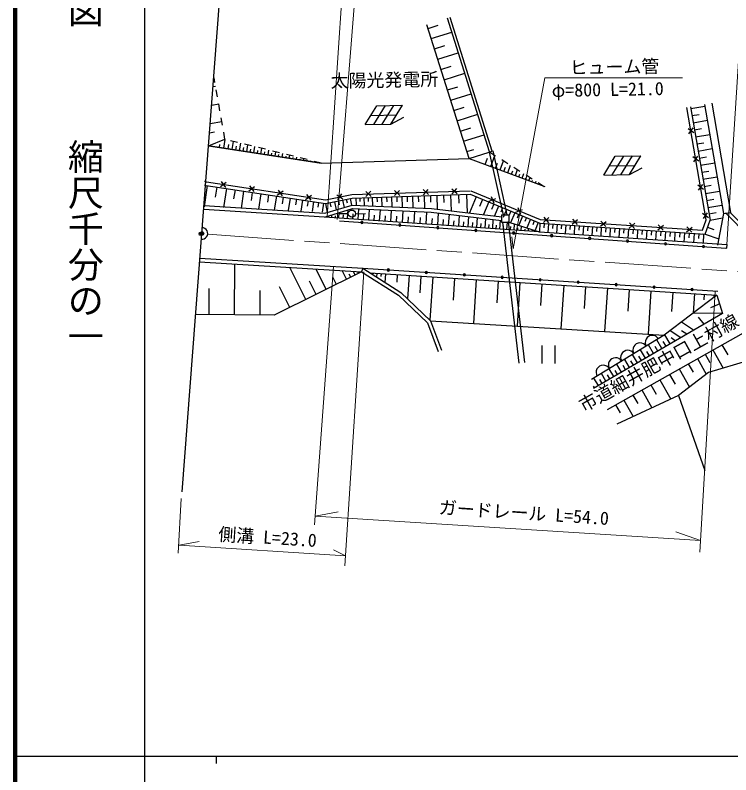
# Model space of a CAD drawing. Units: millimetres, scale not verified. Extents: x 40000 to 680000, y 20000 to 380000.
# Drawn here: x 40000 to 139700, y 202409 to 308219 of the extents above; entities that cross this region are included whole.
import ezdxf
from ezdxf.enums import TextEntityAlignment as Align

# ---------------------------------------------------------------- set-up
doc = ezdxf.new("R2010")
doc.units = ezdxf.units.MM
doc.header["$LTSCALE"] = 1000
doc.header["$PDMODE"] = 32
doc.header["$PDSIZE"] = 500
doc.linetypes.add('CHAIN', pattern=[18.5, 12, -1.5, 3.5, -1.5])
for name, color, linetype, lineweight in [('M-BGD', 7, 'Continuous', 25), ('M-BMK', 2, 'CHAIN', 13), ('M-BMK-SRVR', 3, 'Continuous', 25), ('M-STR-HTXT', 7, 'Continuous', 13), ('M-TTL', 2, 'Continuous', 140), ('M-TTL-BAND', 7, 'Continuous', 25)]:
    doc.layers.add(name, color=color, linetype=linetype, lineweight=lineweight)
doc.layers.add('M-OTRS', color=6, linetype='Continuous')
doc.styles.add('@ＭＳ ゴシック', font='')
doc.styles.add('ＭＳ ゴシック', font='')
doc.styles.get('@ＭＳ ゴシック').set_extended_font_data('@MS Gothic')
doc.styles.get('ＭＳ ゴシック').set_extended_font_data('MS Gothic')

msp = doc.modelspace()

# ---------------------------------------------------------------- linework, layer by layer
at = {"layer": 'M-BGD'}
for p, q in [((69263, 320898), (63196, 241828)), ((106475, 289291), (100602, 307913)), ((103232, 288268), (97359, 306890)), ((106093, 289170), (100220, 307793)), ((97517, 306388), (98948, 306839)), ((97969, 304958), (100830, 305860)), ((98420, 303527), (99850, 303978)), ((98871, 302096), (101732, 302999)), ((99322, 300666), (100753, 301117)), ((67829, 298823), (67708, 299506)), ((99773, 299235), (102634, 300138)), ((67607, 298276), (67917, 298331)), ((68179, 296854), (68004, 297838)), ((100224, 297805), (101655, 298256)), ((100676, 296374), (103537, 297277)), ((67397, 295699), (68354, 295869)), ((68529, 294885), (68354, 295869)), ((88771, 292985), (90384, 295607)), ((89960, 293010), (91573, 295631)), ((90384, 295607), (93951, 295680)), ((91149, 293034), (92762, 295656)), ((92338, 293059), (93951, 295680)), ((101127, 294944), (102557, 295395)), ((136289, 279711), (133589, 295361)), ((134081, 295446), (136804, 279668)), ((134122, 295213), (136092, 295553)), ((136052, 295786), (138671, 280610)), ((137038, 295956), (139662, 280744)), ((89550, 294251), (93118, 294325)), ((101578, 293513), (104439, 294416)), ((134292, 294228), (135277, 294398)), ((67186, 293122), (68792, 293408)), ((68879, 292915), (68704, 293900)), ((92338, 293059), (94143, 294002)), ((134462, 293243), (136432, 293583)), ((88771, 292985), (92338, 293059)), ((102029, 292083), (103460, 292534)), ((134556, 291833), (133739, 292409)), ((133859, 291712), (134436, 292530)), ((134632, 292257), (135617, 292427)), ((67081, 291834), (67780, 291958)), ((69229, 290946), (69054, 291931)), ((102480, 290652), (105341, 291554)), ((134802, 291272), (136772, 291612)), ((66932, 290005), (69229, 290946)), ((82639, 287620), (66932, 290005)), ((66932, 290005), (82639, 287620)), ((68460, 289773), (68529, 290230)), ((69083, 289678), (69272, 290924)), ((69653, 289592), (69744, 290189)), ((70989, 290500), (70019, 290740)), ((70224, 289505), (70397, 290646)), ((70746, 289426), (70829, 289972)), ((71269, 289346), (71428, 290391)), ((72931, 290020), (71960, 290260)), ((72258, 289196), (72403, 290150)), ((134972, 290286), (135957, 290456)), ((71763, 289271), (71839, 289771)), ((72752, 289121), (72821, 289576)), ((73246, 289046), (73377, 289909)), ((73741, 288971), (73803, 289380)), ((74872, 289540), (73902, 289780)), ((74235, 288896), (74352, 289669)), ((74729, 288821), (74785, 289185)), ((75224, 288746), (75327, 289428)), ((75718, 288671), (75766, 288989)), ((76814, 289060), (75843, 289300)), ((76212, 288596), (76302, 289187)), ((77201, 288446), (77277, 288946)), ((102931, 289222), (103907, 289529)), ((103232, 288268), (106044, 289132)), ((106033, 289151), (106535, 289309)), ((106033, 289151), (108002, 280392)), ((106093, 289170), (106940, 288637)), ((106535, 289309), (108514, 280392)), ((135142, 289301), (137113, 289641)), ((76707, 288521), (76748, 288793)), ((77695, 288371), (77730, 288598)), ((78756, 288580), (77785, 288820)), ((78190, 288296), (78252, 288705)), ((78684, 288221), (78712, 288402)), ((79178, 288145), (79227, 288464)), ((79673, 288070), (79693, 288207)), ((80697, 288100), (79726, 288340)), ((80167, 287995), (80201, 288223)), ((80661, 287920), (80675, 288011)), ((81156, 287845), (81176, 287982)), ((81650, 287770), (81657, 287816)), ((82639, 287620), (81668, 287860)), ((82639, 287620), (103232, 288268)), ((103232, 288268), (113776, 284349)), ((105490, 287429), (105810, 288288)), ((106268, 287139), (106847, 288696)), ((107556, 286661), (108034, 287948)), ((107786, 288105), (108632, 287572)), ((121996, 285949), (123609, 288571)), ((123185, 285974), (124798, 288595)), ((123609, 288571), (127176, 288644)), ((124374, 285998), (125987, 288620)), ((125564, 286023), (127176, 288644)), ((135236, 287891), (134419, 288468)), ((134539, 287771), (135116, 288588)), ((135312, 288315), (136297, 288485)), ((82144, 287695), (82151, 287741)), ((106912, 286900), (107176, 287611)), ((108088, 286463), (108307, 287051)), ((108621, 286265), (109016, 287330)), ((109478, 287039), (110325, 286507)), ((122775, 287216), (126343, 287289)), ((125564, 286023), (127368, 286966)), ((135482, 287330), (137453, 287670)), ((109153, 286067), (109330, 286544)), ((109685, 285870), (109999, 286712)), ((110154, 285695), (110292, 286068)), ((110623, 285521), (110863, 286168)), ((111171, 285974), (112017, 285441)), ((121996, 285949), (125564, 286023)), ((135652, 286344), (136637, 286514)), ((135822, 285359), (137793, 285699)), ((66476, 285031), (66394, 285037)), ((66414, 285034), (66665, 284996)), ((66665, 284996), (83212, 282487)), ((68603, 284345), (69409, 284938)), ((68709, 285044), (69303, 284238)), ((111092, 285347), (111193, 285621)), ((111560, 285173), (111728, 285623)), ((112029, 284999), (112094, 285175)), ((112498, 284825), (112592, 285079)), ((112864, 284908), (113710, 284376)), ((112966, 284650), (112995, 284729)), ((135220, 283829), (135796, 284646)), ((66755, 284480), (66308, 281530)), ((66392, 284535), (66627, 284499)), ((66627, 284499), (83225, 281979)), ((68088, 284277), (67875, 282873)), ((69421, 284075), (69016, 281409)), ((70625, 283892), (70433, 282623)), ((71830, 283709), (71464, 281300)), ((72558, 283745), (73363, 284338)), ((72664, 284444), (73257, 283639)), ((76513, 283145), (77318, 283738)), ((76619, 283844), (77212, 283039)), ((88847, 283667), (89576, 282982)), ((88869, 282960), (89554, 283689)), ((92845, 283793), (93574, 283108)), ((92867, 283086), (93552, 283815)), ((96843, 283918), (97572, 283234)), ((96865, 283212), (97550, 283941)), ((100841, 284044), (101570, 283360)), ((100863, 283337), (101548, 284066)), ((103481, 283773), (113136, 279747)), ((113435, 284476), (113457, 284535)), ((135916, 283949), (135099, 284526)), ((135992, 284374), (136977, 284544)), ((136162, 283388), (138133, 283728)), ((73034, 283526), (72861, 282386)), ((74238, 283343), (73912, 281192)), ((75314, 283180), (75159, 282161)), ((76390, 283017), (76098, 281094)), ((77351, 282871), (77213, 281961)), ((78312, 282725), (78051, 281008)), ((79171, 282594), (79047, 281782)), ((80468, 282545), (81273, 283138)), ((80574, 283244), (81167, 282439)), ((84829, 283184), (85666, 282636)), ((84973, 282492), (85522, 283328)), ((86127, 282582), (86231, 282085)), ((86647, 282690), (86844, 281741)), ((87459, 282769), (87491, 281750)), ((88011, 282787), (88028, 282256)), ((88562, 282804), (88597, 281701)), ((89160, 282823), (89178, 282248)), ((89757, 282842), (89794, 281647)), ((90403, 282862), (90423, 282240)), ((91049, 282882), (91090, 281589)), ((91749, 282904), (91770, 282231)), ((92449, 282926), (92493, 281527)), ((93149, 282948), (93172, 282222)), ((93849, 282970), (93896, 281464)), ((94602, 282994), (94627, 282212)), ((95355, 283018), (95406, 281396)), ((96166, 283043), (96192, 282201)), ((96977, 283069), (97032, 281323)), ((97849, 283096), (97878, 282190)), ((98722, 283124), (98783, 281190)), ((99689, 283154), (99721, 282115)), ((100655, 283184), (100725, 280964)), ((101766, 283219), (101803, 282026)), ((102876, 283254), (102956, 280703)), ((104215, 282929), (103278, 280666)), ((103389, 283270), (113103, 279248)), ((105096, 282564), (104679, 281557)), ((106053, 282318), (106978, 282698)), ((106325, 282971), (106706, 282046)), ((136332, 282403), (137317, 282573)), ((83140, 280598), (66314, 281668)), ((80029, 282464), (79796, 280930)), ((80796, 282348), (80686, 281621)), ((81563, 282231), (81355, 280861)), ((82249, 282127), (82150, 281478)), ((82934, 282023), (82748, 280799)), ((83119, 280624), (86954, 281774)), ((83225, 281979), (83484, 280733)), ((83848, 282108), (83972, 281512)), ((84471, 282238), (84707, 281100)), ((85039, 282356), (85152, 281812)), ((85608, 282474), (85824, 281435)), ((86954, 281774), (97984, 281282)), ((105977, 282199), (105248, 280436)), ((106664, 281914), (106339, 281130)), ((107351, 281630), (106782, 280257)), ((136502, 281417), (138473, 281757)), ((83108, 280099), (66282, 281169)), ((83108, 280099), (87017, 281271)), ((84107, 280030), (84133, 280406)), ((86410, 280565), (85091, 280565)), ((85105, 279962), (85156, 280713)), ((85707, 279921), (85740, 280409)), ((86309, 279879), (86391, 281084)), ((87017, 281271), (97962, 280783)), ((87036, 279830), (87085, 280548)), ((87420, 280565), (88796, 280589)), ((87763, 279780), (87862, 281233)), ((88507, 279729), (88557, 280465)), ((89251, 279678), (89353, 281167)), ((90777, 279574), (90881, 281099)), ((92339, 279467), (92446, 281029)), ((93939, 279357), (94048, 280957)), ((95578, 279245), (95690, 280884)), ((97257, 279130), (97372, 280809)), ((97962, 280783), (107734, 279642)), ((98020, 281279), (107792, 280139)), ((98875, 279019), (98988, 280663)), ((100384, 278916), (100491, 280487)), ((107911, 281398), (107659, 280791)), ((108471, 281166), (108007, 280046)), ((109031, 280934), (108801, 280378)), ((109591, 280702), (109016, 279313)), ((109745, 280778), (110670, 281159)), ((110144, 280474), (109917, 279924)), ((110017, 281431), (110398, 280506)), ((136596, 280007), (135779, 280584)), ((135900, 279887), (136476, 280704)), ((136653, 280543), (137638, 280713)), ((138671, 280610), (137868, 276184)), ((138671, 280610), (139660, 280744)), ((144043, 275512), (138943, 280679)), ((144030, 276237), (139591, 280735)), ((113009, 278052), (83108, 280099)), ((83110, 280098), (83110, 280099)), ((83608, 280064), (83615, 280158)), ((84606, 279996), (84625, 280278)), ((85172, 279595), (139024, 275784)), ((90014, 279626), (90066, 280379)), ((91558, 279520), (91610, 280292)), ((93139, 279412), (93193, 280202)), ((94758, 279301), (94814, 280111)), ((96417, 279187), (96474, 280017)), ((98066, 279075), (98123, 279913)), ((99629, 278968), (99683, 279749)), ((101087, 278868), (101137, 279596)), ((101790, 278820), (101893, 280324)), ((102445, 278775), (102492, 279454)), ((103101, 278730), (103199, 280172)), ((104323, 278646), (104417, 280029)), ((105462, 278568), (105553, 279897)), ((106524, 278496), (106612, 279773)), ((107522, 278427), (107606, 279657)), ((107766, 280392), (108766, 280392)), ((107766, 280392), (107766, 279392)), ((107766, 279392), (108766, 279392)), ((107888, 279411), (110166, 259734)), ((108519, 278359), (108590, 279392)), ((108683, 279503), (110961, 259826)), ((108766, 280392), (108766, 279392)), ((108766, 279392), (113009, 278052)), ((110697, 280245), (110161, 278951)), ((111242, 280019), (111018, 279477)), ((111788, 279793), (111291, 278594)), ((112326, 279570), (112105, 279035)), ((112864, 279347), (112425, 278285)), ((113136, 279747), (135777, 278255)), ((113585, 279363), (114337, 280022)), ((113632, 280069), (114291, 279317)), ((117576, 279100), (118328, 279759)), ((117623, 279806), (118282, 279054)), ((121568, 278837), (122320, 279496)), ((121614, 279543), (122273, 278791)), ((135777, 278255), (136289, 279711)), ((136123, 277731), (136804, 279668)), ((136804, 279668), (138553, 279970)), ((103712, 278688), (103755, 279321)), ((104892, 278607), (104933, 279198)), ((105993, 278532), (106031, 279082)), ((107023, 278461), (107058, 278974)), ((108021, 278393), (108054, 278882)), ((109018, 278325), (109051, 278808)), ((109517, 278291), (109575, 279136)), ((110016, 278257), (110041, 278619)), ((110515, 278222), (110556, 278826)), ((111014, 278188), (111030, 278430)), ((111512, 278154), (111537, 278516)), ((113103, 279248), (113024, 278051)), ((113103, 279248), (136123, 277731)), ((113702, 279209), (113663, 278608)), ((114301, 279169), (114222, 277964)), ((114904, 279130), (114864, 278525)), ((115507, 279090), (115427, 277876)), ((116114, 279050), (116073, 278441)), ((116720, 279010), (116640, 277788)), ((117331, 278970), (117291, 278357)), ((117942, 278929), (117861, 277700)), ((118557, 278889), (118516, 278272)), ((119172, 278848), (119090, 277611)), ((119791, 278808), (119750, 278187)), ((120409, 278767), (120327, 277521)), ((121032, 278726), (120991, 278101)), ((121655, 278685), (121573, 277431)), ((122282, 278643), (122241, 278014)), ((122910, 278602), (122826, 277340)), ((123541, 278560), (123499, 277927)), ((124172, 278519), (124088, 277248)), ((124807, 278477), (124765, 277840)), ((125443, 278435), (125358, 277156)), ((125559, 278574), (126311, 279233)), ((125606, 279280), (126265, 278528)), ((126082, 278393), (126040, 277751)), ((126722, 278351), (126637, 277063)), ((127366, 278308), (127323, 277662)), ((129550, 278311), (130302, 278970)), ((129597, 279017), (130256, 278265)), ((133542, 278048), (134294, 278707)), ((133588, 278754), (134247, 278002)), ((136456, 278679), (137329, 278372)), ((112011, 278120), (112019, 278241)), ((112510, 278086), (112518, 278207)), ((113024, 278051), (139148, 276260)), ((128009, 278266), (127924, 276970)), ((128657, 278223), (128614, 277573)), ((129305, 278181), (129219, 276876)), ((129958, 278138), (129914, 277483)), ((130610, 278095), (130523, 276781)), ((131266, 278051), (131223, 277393)), ((131923, 278008), (131836, 276686)), ((132584, 277964), (132540, 277301)), ((133245, 277921), (133157, 276590)), ((133910, 277877), (133866, 277210)), ((134575, 277833), (134487, 276494)), ((135245, 277789), (135200, 277117)), ((135733, 277752), (136124, 277728)), ((135914, 277745), (135826, 276397)), ((136123, 277731), (138019, 277065)), ((139148, 276260), (139117, 275784)), ((139024, 275784), (139117, 275784)), ((65713, 274367), (88413, 272959)), ((65682, 273868), (88254, 272468)), ((70559, 266463), (70612, 273562)), ((80491, 268619), (78276, 273087)), ((88254, 272468), (76058, 266422)), ((83327, 270025), (81921, 272861)), ((86163, 271431), (85566, 272635)), ((86765, 271729), (86552, 272158)), ((87366, 272028), (87113, 272539)), ((87814, 272250), (87752, 272376)), ((88413, 272959), (88254, 272468)), ((88254, 272468), (93407, 269207)), ((88413, 272959), (137874, 269769)), ((88413, 272959), (93716, 269603)), ((89392, 272348), (137734, 269241)), ((89883, 272316), (89875, 272182)), ((90382, 272284), (90348, 271741)), ((90983, 272246), (90955, 271810)), ((91584, 272207), (91506, 271006)), ((93232, 272101), (93165, 271049)), ((94881, 271995), (94669, 268698)), ((81909, 269322), (81004, 271148)), ((84745, 270728), (84244, 271738)), ((96529, 271889), (96379, 269553)), ((98178, 271783), (97789, 265734)), ((101202, 271589), (101006, 268536)), ((104227, 271394), (103835, 265294)), ((107277, 271198), (107082, 268150)), ((110328, 271002), (109936, 264911)), ((67009, 266490), (67037, 270136)), ((74108, 266436), (74134, 269889)), ((78257, 267511), (76831, 270388)), ((113373, 270807), (113178, 267764)), ((116419, 270611), (116028, 264530)), ((119459, 270416), (119264, 267377)), ((122500, 270220), (122110, 264149)), ((125536, 270025), (125341, 266992)), ((128571, 269830), (128182, 263768)), ((93407, 269207), (97430, 265385)), ((93716, 269603), (97858, 265668)), ((137734, 269241), (130423, 263628)), ((131602, 269635), (131429, 266952)), ((134633, 269440), (134458, 266726)), ((135990, 269353), (135941, 268590)), ((137347, 269266), (137325, 268927)), ((137734, 269241), (138522, 266673)), ((122511, 253313), (149271, 268392)), ((138159, 267996), (136854, 267436)), ((138522, 266673), (120585, 256234)), ((138522, 266673), (134458, 266726)), ((76058, 266422), (65122, 266504)), ((97858, 265668), (99391, 261567)), ((97858, 265668), (130423, 263628)), ((136005, 265200), (135197, 266173)), ((97430, 265385), (98923, 261392)), ((134497, 264330), (132823, 265470)), ((130423, 263628), (120274, 257456)), ((131257, 262445), (130516, 263699)), ((132726, 263300), (131240, 264255)), ((133568, 263790), (132836, 264236)), ((130098, 261770), (129376, 262991)), ((130678, 262108), (130293, 262759)), ((131946, 262846), (131407, 263263)), ((113351, 262224), (113351, 259724)), ((115226, 259724), (115226, 262224)), ((127821, 260445), (127125, 261622)), ((128386, 260774), (128019, 261395)), ((128952, 261103), (128243, 262302)), ((129525, 261437), (129149, 262073)), ((147345, 261609), (136575, 258460)), ((137207, 261594), (138634, 259062)), ((138473, 262308), (139270, 260894)), ((126703, 259794), (126020, 260950)), ((127262, 260120), (126903, 260726)), ((135048, 260378), (136265, 258219)), ((136128, 260986), (136770, 259846)), ((124481, 258501), (123823, 259614)), ((125033, 258823), (124692, 259400)), ((125585, 259144), (124915, 260278)), ((126144, 259469), (125794, 260061)), ((133778, 259662), (134440, 258487)), ((122307, 257252), (121681, 258311)), ((123380, 257886), (122745, 258959)), ((123936, 258184), (123603, 258747)), ((131155, 258184), (131929, 256812)), ((136575, 258460), (132432, 255229)), ((132507, 258946), (133939, 256405)), ((121248, 256626), (120630, 257672)), ((121778, 256939), (121467, 257465)), ((122843, 257569), (122528, 258102)), ((129804, 257423), (131327, 254719)), ((120725, 256317), (120583, 256557)), ((128553, 256718), (129286, 255417)), ((132432, 255229), (123816, 251252)), ((126052, 255309), (126728, 254109)), ((127303, 256013), (128712, 253512)), ((132432, 255229), (136078, 244790)), ((123652, 253956), (124274, 252853)), ((124802, 254604), (126097, 252305))]:
    msp.add_line(p, q, dxfattribs=at)
for points in [[(83212, 282487), (86893, 283252), (103374, 283770)], [(83225, 281979), (86952, 282753), (103389, 283270)]]:
    msp.add_lwpolyline(points, dxfattribs=at)
msp.add_circle((86907, 280581), 500, dxfattribs=at)
for centre, radius, start, end in [((88307, 279373), 150, 0, 180), ((88307, 279373), 150, 180, 0), ((93594, 278999), 150, 0, 180), ((93594, 278999), 150, 180, 0), ((98881, 278624), 150, 0, 180), ((98881, 278624), 150, 180, 0), ((104168, 278250), 150, 0, 180), ((104168, 278250), 150, 180, 0), ((109454, 277876), 150, 0, 180), ((109454, 277876), 150, 180, 0), ((114741, 277502), 150, 0, 180), ((114741, 277502), 150, 180, 0), ((120028, 277128), 150, 0, 180), ((120028, 277128), 150, 180, 0), ((125315, 276754), 150, 0, 180), ((125315, 276754), 150, 180, 0), ((130602, 276380), 150, 0, 180), ((130602, 276380), 150, 180, 0), ((135888, 276005), 150, 0, 180), ((135888, 276005), 150, 180, 0), ((91988, 272728), 150, 0, 180), ((91988, 272728), 150, 180, 0), ((97277, 272387), 150, 0, 180), ((97277, 272387), 150, 180, 0), ((102566, 272046), 150, 0, 180), ((102566, 272046), 150, 180, 0), ((107855, 271705), 150, 0, 180), ((107855, 271705), 150, 180, 0), ((113144, 271364), 150, 0, 180), ((113144, 271364), 150, 180, 0), ((118433, 271023), 150, 0, 180), ((118433, 271023), 150, 180, 0), ((123722, 270682), 150, 0, 180), ((123722, 270682), 150, 180, 0), ((129011, 270341), 150, 0, 180), ((129011, 270341), 150, 180, 0), ((134300, 270000), 150, 0, 180), ((134300, 270000), 150, 180, 0), ((128766, 262620), 1000, 31.30643, 211.30643), ((127057, 261581), 1000, 31.30643, 211.30643), ((125349, 260542), 1000, 31.30643, 211.30643), ((123640, 259503), 1000, 31.30643, 211.30643), ((121931, 258463), 1000, 31.30643, 211.30643)]:
    msp.add_arc(centre, radius, start, end, dxfattribs=at)
at = {"layer": 'M-BMK'}
msp.add_line((66819, 277701), (165100, 270778), dxfattribs=at)
at = {"layer": 'M-BMK-SRVR'}
msp.add_arc((66028, 277819), 800, 260.61098, 90.61365, dxfattribs=at)
at = {"layer": 'M-OTRS'}
for p in [(65871, 277768), (66028, 277819)]:
    msp.add_point(p, dxfattribs=at)
at = {"layer": 'M-STR-HTXT'}
for p, q in [((83468, 280112), (86451, 324685)), ((139148, 276260), (142043, 321703)), ((84877, 279781), (87859, 317726)), ((109383, 275671), (113813, 299514)), ((113813, 299514), (132982, 299514)), ((109383, 275671), (109187, 277364)), ((84338, 273194), (81687, 237238)), ((88564, 272449), (85912, 231521)), ((137527, 269715), (135373, 233427)), ((63129, 240883), (62715, 233261)), ((81776, 238438), (85001, 239061)), ((81776, 238438), (135471, 235068)), ((135471, 235068), (132059, 236244)), ((62854, 234376), (65614, 234918)), ((62854, 234376), (86003, 232923)), ((86003, 232923), (84338, 233758))]:
    msp.add_line(p, q, dxfattribs=at)
at = {"layer": 'M-TTL'}
msp.add_line((40000, 380000), (40000, 20000), dxfattribs=at)
at = {"layer": 'M-TTL-BAND'}
for p, q in [((58000, 370000), (58000, 20000)), ((40000, 205000), (579000, 205000)), ((68000, 205000), (68000, 204000))]:
    msp.add_line(p, q, dxfattribs=at)

# ---------------------------------------------------------------- texts
at = {"layer": 'M-BGD', "style": 'ＭＳ ゴシック'}
msp.add_text('太陽光発電所', height=1833, rotation=1.012, dxfattribs=at).set_placement((91467, 297729), align=Align.BOTTOM_CENTER)
msp.add_text('市道細井肥中口上村線', height=1833, rotation=29.233, dxfattribs=at).set_placement((119461, 252405), align=Align.BOTTOM_LEFT)
at = {"layer": 'M-STR-HTXT', "style": 'ＭＳ ゴシック'}
msp.add_text('ヒューム管', height=1833, rotation=1.012, dxfattribs=at).set_placement((123519, 299553), align=Align.BOTTOM_CENTER)
for s, rotation, p in [('φ=800 L=21.0', 1.012, (114771, 296272)), ('ガードレール L=54.0', 356.196, (98937, 238224)), ('側溝 L=23.0', 356.196, (68216, 234496))]:
    msp.add_text(s, height=1833, rotation=rotation, dxfattribs=at).set_placement(p, align=Align.BOTTOM_LEFT)
at = {"layer": 'M-TTL-BAND', "style": '@ＭＳ ゴシック'}
for s, p in [('平\u3000\u3000面\u3000\u3000図', (49777, 306475)), ('縮尺千分の一', (49777, 261030))]:
    msp.add_text(s, height=3666, rotation=270, dxfattribs=at).set_placement(p, align=Align.MIDDLE_RIGHT)

doc.saveas('drawing.dxf')
